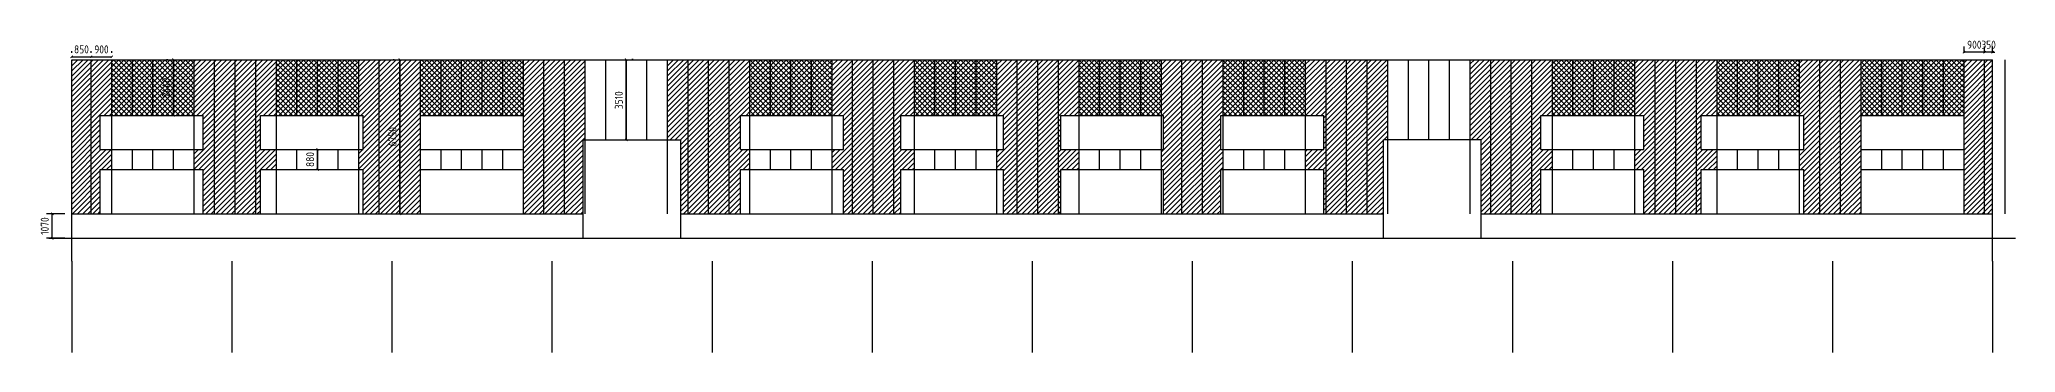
# Model space of a CAD drawing. Extents: x -196983 to 471790, y -783661 to 190401.
# Drawn here: x 385381 to 471790, y -42443 to -28740 of the extents above; entities that cross this region are included whole.
import ezdxf

# ---------------------------------------------------------------- set-up
doc = ezdxf.new("R2010")
doc.units = 0
doc.header["$LTSCALE"] = 1000
doc.header["$MEASUREMENT"] = 0
doc.layers.add('AXIS', color=3, linetype='Continuous')
doc.layers.add('DOTE', color=1, linetype='Continuous')
doc.styles.get("Standard").update_dxf_attribs({"font": 'gbenor.shx', "bigfont": 'gbcbig.shx'})
doc.dimstyles.get("Standard").update_dxf_attribs({"dimscale": 100, "dimtxt": 3.5, "dimasz": 1, "dimexe": 2.5, "dimexo": 3, "dimgap": 1.5, "dimtad": 1, "dimdec": 0, "dimzin": 0, "dimdsep": 46, "dimtxsty": 'Standard', "dimblk": 'ARCHTICK', "dimcen": 0.09, "dimadec": 0, "dimazin": 0, "dimtfac": 1, "dimtdec": 0, "dimtix": 1, "dimtmove": 2, "dimatfit": 3, "dimfxl": 1, "dimtolj": 1, "dimtzin": 0, "dimarcsym": 0})
pattern_1 = [(45, (0, 0), (-112.2532, 112.2532), [])]
pattern_2 = [(45, (0, 0), (-112.2532, 112.2532), []), (135, (0, 0), (-112.2532, -112.2532), [])]

# ---------------------------------------------------------------- blocks, each defined once
blk = doc.blocks.new('_ArchTick')
at = {"color": 0, "linetype": 'ByBlock', "const_width": 0.4}
blk.add_lwpolyline([(-0.5, -0.5), (0.5, 0.5)], dxfattribs=at)
blk = doc.blocks.new('*D1842')
at = {"color": 0, "lineweight": -2}
for p, q in [((390940, -29623), (390990, -29623)), ((391240, -29623), (391240, -32063)), ((390940, -32063), (390990, -32063))]:
    blk.add_line(p, q, dxfattribs=at)
at = {"layer": 'Defpoints', "color": 0}
for p in [(391240, -29623), (391240, -32063), (391240, -32063)]:
    blk.add_point(p, dxfattribs=at)
at = {"color": 0, "lineweight": -2, "xscale": 100, "yscale": 100, "zscale": 100}
for p, rotation in [((391240, -29623), 90), ((391240, -32063), 270)]:
    blk.add_blockref('_ArchTick', p, dxfattribs=dict(at, rotation=rotation))
at = {"color": 0, "insert": (390915, -30843), "char_height": 350, "attachment_point": 5, "rotation": 90}
blk.add_mtext('\\A1;2440', dxfattribs=at)
blk = doc.blocks.new('*D1843')
at = {"color": 0, "lineweight": -2}
for p, q in [((411040, -29623), (411040, -33133)), ((411340, -29623), (411290, -29623)), ((410740, -33133), (410790, -33133))]:
    blk.add_line(p, q, dxfattribs=at)
at = {"layer": 'Defpoints', "color": 0}
for p in [(411040, -29623), (411040, -33133), (411040, -33133)]:
    blk.add_point(p, dxfattribs=at)
at = {"color": 0, "lineweight": -2, "xscale": 100, "yscale": 100, "zscale": 100}
for p, rotation in [((411040, -29623), 90), ((411040, -33133), 270)]:
    blk.add_blockref('_ArchTick', p, dxfattribs=dict(at, rotation=rotation))
at = {"color": 0, "insert": (410715, -31398), "char_height": 350, "attachment_point": 5, "rotation": 90}
blk.add_mtext('\\A1;3510', dxfattribs=at)
blk = doc.blocks.new('*D1844')
at = {"color": 0, "lineweight": -2}
for p, q in [((400840, -29623), (400890, -29623)), ((401140, -29623), (401140, -36373)), ((400840, -36373), (400890, -36373))]:
    blk.add_line(p, q, dxfattribs=at)
at = {"layer": 'Defpoints', "color": 0}
for p in [(401140, -29623), (401140, -36373), (401140, -36373)]:
    blk.add_point(p, dxfattribs=at)
at = {"color": 0, "lineweight": -2, "xscale": 100, "yscale": 100, "zscale": 100}
for p, rotation in [((401140, -29623), 90), ((401140, -36373), 270)]:
    blk.add_blockref('_ArchTick', p, dxfattribs=dict(at, rotation=rotation))
at = {"color": 0, "insert": (400815, -32998), "char_height": 350, "attachment_point": 5, "rotation": 90}
blk.add_mtext('\\A1;6750', dxfattribs=at)
blk = doc.blocks.new('*D1845')
at = {"color": 0, "lineweight": -2}
for p, q in [((397240, -33553), (397290, -33553)), ((397540, -33553), (397540, -34433)), ((397240, -34433), (397290, -34433))]:
    blk.add_line(p, q, dxfattribs=at)
at = {"layer": 'Defpoints', "color": 0}
for p in [(397540, -33553), (397540, -34433), (397540, -34433)]:
    blk.add_point(p, dxfattribs=at)
at = {"color": 0, "lineweight": -2, "xscale": 100, "yscale": 100, "zscale": 100}
for p, rotation in [((397540, -33553), 90), ((397540, -34433), 270)]:
    blk.add_blockref('_ArchTick', p, dxfattribs=dict(at, rotation=rotation))
at = {"color": 0, "insert": (397215, -33993), "char_height": 350, "attachment_point": 5, "rotation": 90}
blk.add_mtext('\\A1;880', dxfattribs=at)
blk = doc.blocks.new('*D1856')
at = {"color": 0, "lineweight": -2}
for p, q in [((386790, -29323), (386790, -29248)), ((387640, -29323), (387640, -29248)), ((386790, -29498), (387640, -29498))]:
    blk.add_line(p, q, dxfattribs=at)
at = {"layer": 'Defpoints', "color": 0}
for p in [(386790, -29623), (387640, -29498), (387640, -29623)]:
    blk.add_point(p, dxfattribs=at)
at = {"color": 0, "lineweight": -2, "xscale": 100, "yscale": 100, "zscale": 100, "rotation": 180}
blk.add_blockref('_ArchTick', (386790, -29498), dxfattribs=at)
at = {"color": 0, "lineweight": -2, "xscale": 100, "yscale": 100, "zscale": 100}
blk.add_blockref('_ArchTick', (387640, -29498), dxfattribs=at)
at = {"color": 0, "insert": (387215, -29173), "char_height": 350, "attachment_point": 5}
blk.add_mtext('\\A1;850', dxfattribs=at)
blk = doc.blocks.new('*D1857')
at = {"color": 0, "lineweight": -2}
for p, q in [((469540, -29323), (469540, -29044)), ((470440, -29294), (469540, -29294)), ((470440, -29323), (470440, -29044))]:
    blk.add_line(p, q, dxfattribs=at)
at = {"layer": 'Defpoints', "color": 0}
for p in [(469540, -29294), (469540, -29623), (470440, -29623)]:
    blk.add_point(p, dxfattribs=at)
at = {"color": 0, "lineweight": -2, "xscale": 100, "yscale": 100, "zscale": 100, "rotation": 180}
blk.add_blockref('_ArchTick', (469540, -29294), dxfattribs=at)
at = {"color": 0, "lineweight": -2, "xscale": 100, "yscale": 100, "zscale": 100}
blk.add_blockref('_ArchTick', (470440, -29294), dxfattribs=at)
at = {"color": 0, "insert": (469990, -28969), "char_height": 350, "attachment_point": 5}
blk.add_mtext('\\A1;900', dxfattribs=at)
blk = doc.blocks.new('*D1858')
at = {"color": 0, "lineweight": -2}
for p, q in [((470440, -29294), (470340, -29294)), ((470440, -29323), (470440, -29044)), ((470790, -29294), (470440, -29294)), ((470790, -29323), (470790, -29044)), ((470790, -29294), (470890, -29294))]:
    blk.add_line(p, q, dxfattribs=at)
at = {"layer": 'Defpoints', "color": 0}
for p in [(470440, -29294), (470440, -29623), (470790, -29623)]:
    blk.add_point(p, dxfattribs=at)
at = {"color": 0, "lineweight": -2, "xscale": 100, "yscale": 100, "zscale": 100}
blk.add_blockref('_ArchTick', (470440, -29294), dxfattribs=at)
at = {"color": 0, "lineweight": -2, "xscale": 100, "yscale": 100, "zscale": 100, "rotation": 180}
blk.add_blockref('_ArchTick', (470790, -29294), dxfattribs=at)
at = {"color": 0, "insert": (470615, -28969), "char_height": 350, "attachment_point": 5}
blk.add_mtext('\\A1;350', dxfattribs=at)
blk = doc.blocks.new('*D1859')
at = {"color": 0, "lineweight": -2}
for p, q in [((387640, -29323), (387640, -29248)), ((388540, -29323), (388540, -29248)), ((387640, -29498), (388540, -29498))]:
    blk.add_line(p, q, dxfattribs=at)
at = {"layer": 'Defpoints', "color": 0}
for p in [(387640, -29623), (388540, -29498), (388540, -29623)]:
    blk.add_point(p, dxfattribs=at)
at = {"color": 0, "lineweight": -2, "xscale": 100, "yscale": 100, "zscale": 100, "rotation": 180}
blk.add_blockref('_ArchTick', (387640, -29498), dxfattribs=at)
at = {"color": 0, "lineweight": -2, "xscale": 100, "yscale": 100, "zscale": 100}
blk.add_blockref('_ArchTick', (388540, -29498), dxfattribs=at)
at = {"color": 0, "insert": (388090, -29173), "char_height": 350, "attachment_point": 5}
blk.add_mtext('\\A1;900', dxfattribs=at)
blk = doc.blocks.new('*D1869')
at = {"color": 0, "lineweight": -2}
for p, q in [((386490, -36373), (385686, -36373)), ((385936, -37443), (385936, -36373)), ((386490, -37443), (385686, -37443))]:
    blk.add_line(p, q, dxfattribs=at)
at = {"layer": 'Defpoints', "color": 0}
for p in [(385936, -36373), (386790, -36373), (386790, -37443)]:
    blk.add_point(p, dxfattribs=at)
at = {"color": 0, "lineweight": -2, "xscale": 100, "yscale": 100, "zscale": 100}
for p, rotation in [((385936, -36373), 90), ((385936, -37443), 270)]:
    blk.add_blockref('_ArchTick', p, dxfattribs=dict(at, rotation=rotation))
at = {"color": 0, "insert": (385611, -36908), "char_height": 350, "attachment_point": 5, "rotation": 90}
blk.add_mtext('\\A1;1070', dxfattribs=at)

msp = doc.modelspace()

# ---------------------------------------------------------------- hatches: boundary and pattern name
h = msp.add_hatch()
h.set_pattern_fill('ANSI31', color=3, scale=100, style=0)
h.set_pattern_definition(pattern_1)
h.paths.add_polyline_path([(387640.1, -29623.5), (386790.1, -29623.5), (386790.1, -36373.5), (387640.1, -36373.5)])
h.paths.add_polyline_path([(388540.1, -29623.5), (387640.1, -29623.5), (387640.1, -36373.5), (388040.1, -36373.5), (388040.1, -34433.5), (388540.1, -34433.5), (388540.1, -33553.5), (388040.1, -33553.5), (388040.1, -32063.5), (388540.1, -32063.5)])
h = msp.add_hatch()
h.set_pattern_fill('ANSI37', color=1, scale=100, style=0)
h.set_pattern_definition(pattern_2)
h.paths.add_polyline_path([(389440.1, -29623.5), (388540.1, -29623.5), (388540.1, -32063.5), (389440.1, -32063.5)])
h.paths.add_polyline_path([(390340.1, -29623.5), (389440.1, -29623.5), (389440.1, -32063.5), (390340.1, -32063.5)])
h.paths.add_polyline_path([(391240.1, -29623.5), (390340.1, -29623.5), (390340.1, -32063.5), (391240.1, -32063.5)])
h.paths.add_polyline_path([(392140.1, -29623.5), (391240.1, -29623.5), (391240.1, -32063.5), (392140.1, -32063.5)])
h.paths.add_polyline_path([(390652.6, -31328.5), (390652.6, -30358.4), (391177.6, -30358.4), (391177.6, -31328.5)], flags=24)
h = msp.add_hatch()
h.set_pattern_fill('ANSI31', color=3, scale=100, style=0)
h.set_pattern_definition(pattern_1)
h.paths.add_polyline_path([(393040.1, -29623.5), (392140.1, -29623.5), (392140.1, -32063.5), (392540.1, -32063.5), (392540.1, -33553.5), (392140.1, -33553.5), (392140.1, -34433.5), (392540.1, -34433.5), (392540.1, -36373.5), (393040.1, -36373.5)])
h.paths.add_polyline_path([(393940.1, -29623.5), (393040.1, -29623.5), (393040.1, -36373.5), (393940.1, -36373.5)])
h.paths.add_polyline_path([(394840.1, -29623.5), (393940.1, -29623.5), (393940.1, -36373.5), (394840.1, -36373.5)])
h.paths.add_polyline_path([(395740.1, -29623.5), (394840.1, -29623.5), (394840.1, -36373.5), (395040.1, -36373.5), (395040.1, -34433.5), (395740.1, -34433.5), (395740.1, -33553.5), (395040.1, -33553.5), (395040.1, -32063.5), (395740.1, -32063.5)])
h = msp.add_hatch()
h.set_pattern_fill('ANSI37', color=1, scale=100, style=0)
h.set_pattern_definition(pattern_2)
h.paths.add_polyline_path([(396640.1, -29623.5), (395740.1, -29623.5), (395740.1, -32063.5), (396640.1, -32063.5)])
h.paths.add_polyline_path([(397540.1, -29623.5), (396640.1, -29623.5), (396640.1, -32063.5), (397540.1, -32063.5)])
h.paths.add_polyline_path([(398440.1, -29623.5), (397540.1, -29623.5), (397540.1, -32063.5), (398440.1, -32063.5)])
h.paths.add_polyline_path([(399340.1, -29623.5), (398440.1, -29623.5), (398440.1, -32063.5), (399340.1, -32063.5)])
h = msp.add_hatch()
h.set_pattern_fill('ANSI31', color=3, scale=100, style=0)
h.set_pattern_definition(pattern_1)
h.paths.add_polyline_path([(400240.1, -29623.5), (399340.1, -29623.5), (399340.1, -32063.5), (399540.1, -32063.5), (399540.1, -33553.5), (399340.1, -33553.5), (399340.1, -34433.5), (399540.1, -34433.5), (399540.1, -36373.5), (400240.1, -36373.5)])
h.paths.add_polyline_path([(401140.1, -29623.5), (400240.1, -29623.5), (400240.1, -36373.5), (401140.1, -36373.5)])
h.paths.add_polyline_path([(402040.1, -29623.5), (401140.1, -29623.5), (401140.1, -36373.5), (402040.1, -36373.5)])
h.paths.add_polyline_path([(400552.6, -33459.4), (400552.6, -32537.5), (401077.6, -32537.5), (401077.6, -33459.4)], flags=24)
h = msp.add_hatch()
h.set_pattern_fill('ANSI37', color=1, scale=100, style=0)
h.set_pattern_definition(pattern_2)
h.paths.add_polyline_path([(402940.1, -29623.5), (402040.1, -29623.5), (402040.1, -32063.5), (402940.1, -32063.5)])
h.paths.add_polyline_path([(403840.1, -29623.5), (402940.1, -29623.5), (402940.1, -32063.5), (403840.1, -32063.5)])
h.paths.add_polyline_path([(404740.1, -29623.5), (403840.1, -29623.5), (403840.1, -32063.5), (404740.1, -32063.5)])
h.paths.add_polyline_path([(405640.1, -29623.5), (404740.1, -29623.5), (404740.1, -32063.5), (405640.1, -32063.5)])
h.paths.add_polyline_path([(406540.1, -29623.5), (405640.1, -29623.5), (405640.1, -32063.5), (406540.1, -32063.5)])
h = msp.add_hatch()
h.set_pattern_fill('ANSI31', color=3, scale=100, style=0)
h.set_pattern_definition(pattern_1)
h.paths.add_polyline_path([(407440.1, -29623.5), (406540.1, -29623.5), (406540.1, -36373.5), (407440.1, -36373.5)])
h.paths.add_polyline_path([(408340.1, -29623.5), (407440.1, -29623.5), (407440.1, -36373.5), (408340.1, -36373.5)])
h.paths.add_polyline_path([(409240.1, -29623.5), (408340.1, -29623.5), (408340.1, -36373.5), (409150.1, -36373.5), (409150.1, -33133.5), (409240.1, -33133.5)])
h = msp.add_hatch()
h.set_pattern_fill('ANSI31', color=3, scale=100, style=0)
h.set_pattern_definition(pattern_1)
h.paths.add_polyline_path([(413740.1, -29623.5), (412840.1, -29623.5), (412840.1, -33133.5), (413430.1, -33133.5), (413430.1, -36373.5), (413740.1, -36373.5)])
h.paths.add_polyline_path([(414640.1, -29623.5), (413740.1, -29623.5), (413740.1, -36373.5), (414640.1, -36373.5)])
h.paths.add_polyline_path([(415540.1, -29623.5), (414640.1, -29623.5), (414640.1, -36373.5), (415540.1, -36373.5)])
h.paths.add_polyline_path([(416440.1, -29623.5), (415540.1, -29623.5), (415540.1, -36373.5), (416040.1, -36373.5), (416040.1, -34433.5), (416440.1, -34433.5), (416440.1, -33553.5), (416040.1, -33553.5), (416040.1, -32063.5), (416440.1, -32063.5)])
h = msp.add_hatch()
h.set_pattern_fill('ANSI37', color=1, scale=100, style=0)
h.set_pattern_definition(pattern_2)
h.paths.add_polyline_path([(417340.1, -29623.5), (416440.1, -29623.5), (416440.1, -32063.5), (417340.1, -32063.5)])
h.paths.add_polyline_path([(418240.1, -29623.5), (417340.1, -29623.5), (417340.1, -32063.5), (418240.1, -32063.5)])
h.paths.add_polyline_path([(419140.1, -29623.5), (418240.1, -29623.5), (418240.1, -32063.5), (419140.1, -32063.5)])
h.paths.add_polyline_path([(420040.1, -29623.5), (419140.1, -29623.5), (419140.1, -32063.5), (420040.1, -32063.5)])
h = msp.add_hatch()
h.set_pattern_fill('ANSI31', color=3, scale=100, style=0)
h.set_pattern_definition(pattern_1)
h.paths.add_polyline_path([(420940.1, -29623.5), (420040.1, -29623.5), (420040.1, -32063.5), (420540.1, -32063.5), (420540.1, -33553.5), (420040.1, -33553.5), (420040.1, -34433.5), (420540.1, -34433.5), (420540.1, -36373.5), (420940.1, -36373.5)])
h.paths.add_polyline_path([(421840.1, -29623.5), (420940.1, -29623.5), (420940.1, -36373.5), (421840.1, -36373.5)])
h.paths.add_polyline_path([(422740.1, -29623.5), (421840.1, -29623.5), (421840.1, -36373.5), (422740.1, -36373.5)])
h.paths.add_polyline_path([(423640.1, -29623.5), (422740.1, -29623.5), (422740.1, -36373.5), (423040.1, -36373.5), (423040.1, -34433.5), (423640.1, -34433.5), (423640.1, -33553.5), (423040.1, -33553.5), (423040.1, -32063.5), (423640.1, -32063.5)])
h = msp.add_hatch()
h.set_pattern_fill('ANSI37', color=1, scale=100, style=0)
h.set_pattern_definition(pattern_2)
h.paths.add_polyline_path([(424540.1, -29623.5), (423640.1, -29623.5), (423640.1, -32063.5), (424540.1, -32063.5)])
h.paths.add_polyline_path([(425440.1, -29623.5), (424540.1, -29623.5), (424540.1, -32063.5), (425440.1, -32063.5)])
h.paths.add_polyline_path([(426340.1, -29623.5), (425440.1, -29623.5), (425440.1, -32063.5), (426340.1, -32063.5)])
h.paths.add_polyline_path([(427240.1, -29623.5), (426340.1, -29623.5), (426340.1, -32063.5), (427240.1, -32063.5)])
h = msp.add_hatch()
h.set_pattern_fill('ANSI31', color=3, scale=100, style=0)
h.set_pattern_definition(pattern_1)
h.paths.add_polyline_path([(428140.1, -29623.5), (427240.1, -29623.5), (427240.1, -32063.5), (427540.1, -32063.5), (427540.1, -33553.5), (427240.1, -33553.5), (427240.1, -34433.5), (427540.1, -34433.5), (427540.1, -36373.5), (428140.1, -36373.5)])
h.paths.add_polyline_path([(429040.1, -29623.5), (428140.1, -29623.5), (428140.1, -36373.5), (429040.1, -36373.5)])
h.paths.add_polyline_path([(429940.1, -29623.5), (429040.1, -29623.5), (429040.1, -36373.5), (429940.1, -36373.5)])
h.paths.add_polyline_path([(430840.1, -29623.5), (429940.1, -29623.5), (429940.1, -36373.5), (430040.1, -36373.5), (430040.1, -34433.5), (430840.1, -34433.5), (430840.1, -33553.5), (430040.1, -33553.5), (430040.1, -32063.5), (430840.1, -32063.5)])
h = msp.add_hatch()
h.set_pattern_fill('ANSI37', color=1, scale=100, style=0)
h.set_pattern_definition(pattern_2)
h.paths.add_polyline_path([(431740.1, -29623.5), (430840.1, -29623.5), (430840.1, -32063.5), (431740.1, -32063.5)])
h.paths.add_polyline_path([(432640.1, -29623.5), (431740.1, -29623.5), (431740.1, -32063.5), (432640.1, -32063.5)])
h.paths.add_polyline_path([(433540.1, -29623.5), (432640.1, -29623.5), (432640.1, -32063.5), (433540.1, -32063.5)])
h.paths.add_polyline_path([(434440.1, -29623.5), (433540.1, -29623.5), (433540.1, -32063.5), (434440.1, -32063.5)])
h = msp.add_hatch()
h.set_pattern_fill('ANSI31', color=3, scale=100, style=0)
h.set_pattern_definition(pattern_1)
h.paths.add_polyline_path([(435340.1, -29623.5), (434440.1, -29623.5), (434440.1, -32063.5), (434540.1, -32063.5), (434540.1, -33553.5), (434440.1, -33553.5), (434440.1, -34433.5), (434540.1, -34433.5), (434540.1, -36373.5), (435340.1, -36373.5)])
h.paths.add_polyline_path([(436240.1, -29623.5), (435340.1, -29623.5), (435340.1, -36373.5), (436240.1, -36373.5)])
h.paths.add_polyline_path([(437140.1, -29623.5), (436240.1, -29623.5), (436240.1, -36373.5), (437040.1, -36373.5), (437040.1, -34433.5), (437140.1, -34433.5), (437140.1, -33553.5), (437040.1, -33553.5), (437040.1, -32063.5), (437140.1, -32063.5)])
h = msp.add_hatch()
h.set_pattern_fill('ANSI37', color=1, scale=100, style=0)
h.set_pattern_definition(pattern_2)
h.paths.add_polyline_path([(438040.1, -29623.5), (437140.1, -29623.5), (437140.1, -32063.5), (438040.1, -32063.5)])
h.paths.add_polyline_path([(438940.1, -29623.5), (438040.1, -29623.5), (438040.1, -32063.5), (438940.1, -32063.5)])
h.paths.add_polyline_path([(439840.1, -29623.5), (438940.1, -29623.5), (438940.1, -32063.5), (439840.1, -32063.5)])
h.paths.add_polyline_path([(440740.1, -29623.5), (439840.1, -29623.5), (439840.1, -32063.5), (440740.1, -32063.5)])
h = msp.add_hatch()
h.set_pattern_fill('ANSI31', color=3, scale=100, style=0)
h.set_pattern_definition(pattern_1)
h.paths.add_polyline_path([(441640.1, -29623.5), (440740.1, -29623.5), (440740.1, -32063.5), (441540.1, -32063.5), (441540.1, -33553.5), (440740.1, -33553.5), (440740.1, -34433.5), (441540.1, -34433.5), (441540.1, -36373.5), (441640.1, -36373.5)])
h.paths.add_polyline_path([(442540.1, -29623.5), (441640.1, -29623.5), (441640.1, -36373.5), (442540.1, -36373.5)])
h.paths.add_polyline_path([(443440.1, -29623.5), (442540.1, -29623.5), (442540.1, -36373.5), (443440.1, -36373.5)])
h.paths.add_polyline_path([(444340.1, -29623.5), (443440.1, -29623.5), (443440.1, -36373.5), (444150.1, -36373.5), (444150.1, -33133.5), (444340.1, -33133.5)])
h = msp.add_hatch()
h.set_pattern_fill('ANSI31', color=3, scale=100, style=0)
h.set_pattern_definition(pattern_1)
h.paths.add_polyline_path([(448840.1, -29623.5), (447940.1, -29623.5), (447940.1, -33133.5), (448430.1, -33133.5), (448430.1, -36373.5), (448840.1, -36373.5)])
h.paths.add_polyline_path([(449740.1, -29623.5), (448840.1, -29623.5), (448840.1, -36373.5), (449740.1, -36373.5)])
h.paths.add_polyline_path([(450640.1, -29623.5), (449740.1, -29623.5), (449740.1, -36373.5), (450640.1, -36373.5)])
h.paths.add_polyline_path([(451540.1, -29623.5), (450640.1, -29623.5), (450640.1, -36373.5), (451040.1, -36373.5), (451040.1, -34433.5), (451540.1, -34433.5), (451540.1, -33553.5), (451040.1, -33553.5), (451040.1, -32063.5), (451540.1, -32063.5)])
h = msp.add_hatch()
h.set_pattern_fill('ANSI37', color=1, scale=100, style=0)
h.set_pattern_definition(pattern_2)
h.paths.add_polyline_path([(452440.1, -29623.5), (451540.1, -29623.5), (451540.1, -32063.5), (452440.1, -32063.5)])
h.paths.add_polyline_path([(453340.1, -29623.5), (452440.1, -29623.5), (452440.1, -32063.5), (453340.1, -32063.5)])
h.paths.add_polyline_path([(454240.1, -29623.5), (453340.1, -29623.5), (453340.1, -32063.5), (454240.1, -32063.5)])
h.paths.add_polyline_path([(455140.1, -29623.5), (454240.1, -29623.5), (454240.1, -32063.5), (455140.1, -32063.5)])
h = msp.add_hatch()
h.set_pattern_fill('ANSI31', color=3, scale=100, style=0)
h.set_pattern_definition(pattern_1)
h.paths.add_polyline_path([(456040.1, -29623.5), (455140.1, -29623.5), (455140.1, -32063.5), (455540.1, -32063.5), (455540.1, -33553.5), (455140.1, -33553.5), (455140.1, -34433.5), (455540.1, -34433.5), (455540.1, -36373.5), (456040.1, -36373.5)])
h.paths.add_polyline_path([(456940.1, -29623.5), (456040.1, -29623.5), (456040.1, -36373.5), (456940.1, -36373.5)])
h.paths.add_polyline_path([(457840.1, -29623.5), (456940.1, -29623.5), (456940.1, -36373.5), (457840.1, -36373.5)])
h.paths.add_polyline_path([(458740.1, -29623.5), (457840.1, -29623.5), (457840.1, -36373.5), (458040.1, -36373.5), (458040.1, -34433.5), (458740.1, -34433.5), (458740.1, -33553.5), (458040.1, -33553.5), (458040.1, -32063.5), (458740.1, -32063.5)])
h = msp.add_hatch()
h.set_pattern_fill('ANSI37', color=1, scale=100, style=0)
h.set_pattern_definition(pattern_2)
h.paths.add_polyline_path([(459640.1, -29623.5), (458740.1, -29623.5), (458740.1, -32063.5), (459640.1, -32063.5)])
h.paths.add_polyline_path([(460540.1, -29623.5), (459640.1, -29623.5), (459640.1, -32063.5), (460540.1, -32063.5)])
h.paths.add_polyline_path([(461440.1, -29623.5), (460540.1, -29623.5), (460540.1, -32063.5), (461440.1, -32063.5)])
h.paths.add_polyline_path([(462340.1, -29623.5), (461440.1, -29623.5), (461440.1, -32063.5), (462340.1, -32063.5)])
h = msp.add_hatch()
h.set_pattern_fill('ANSI31', color=3, scale=100, style=0)
h.set_pattern_definition(pattern_1)
h.paths.add_polyline_path([(463240.1, -29623.5), (462340.1, -29623.5), (462340.1, -32063.5), (462540.1, -32063.5), (462540.1, -33553.5), (462340.1, -33553.5), (462340.1, -34433.5), (462540.1, -34433.5), (462540.1, -36373.5), (463240.1, -36373.5)])
h.paths.add_polyline_path([(464140.1, -29623.5), (463240.1, -29623.5), (463240.1, -36373.5), (464140.1, -36373.5)])
h.paths.add_polyline_path([(465040.1, -29623.5), (464140.1, -29623.5), (464140.1, -36373.5), (465040.1, -36373.5)])
h = msp.add_hatch()
h.set_pattern_fill('ANSI37', color=1, scale=100, style=0)
h.set_pattern_definition(pattern_2)
h.paths.add_polyline_path([(465940.1, -29623.5), (465040.1, -29623.5), (465040.1, -32063.5), (465940.1, -32063.5)])
h.paths.add_polyline_path([(466840.1, -29623.5), (465940.1, -29623.5), (465940.1, -32063.5), (466840.1, -32063.5)])
h.paths.add_polyline_path([(467740.1, -29623.5), (466840.1, -29623.5), (466840.1, -32063.5), (467740.1, -32063.5)])
h.paths.add_polyline_path([(468640.1, -29623.5), (467740.1, -29623.5), (467740.1, -32063.5), (468640.1, -32063.5)])
h.paths.add_polyline_path([(469540.1, -29623.5), (468640.1, -29623.5), (468640.1, -32063.5), (469540.1, -32063.5)])
h = msp.add_hatch()
h.set_pattern_fill('ANSI31', color=3, scale=100, style=0)
h.set_pattern_definition(pattern_1)
h.paths.add_polyline_path([(470440.1, -29623.5), (469540.1, -29623.5), (469540.1, -36373.5), (470440.1, -36373.5)])
h.paths.add_polyline_path([(470790.1, -29623.5), (470440.1, -29623.5), (470440.1, -36373.5), (470790.1, -36373.5)])

# ---------------------------------------------------------------- linework, layer by layer
at = {"layer": 'AXIS', "color": 0}
for p, q in [((386790.1, -38443.5), (386790.1, -29623.5)), ((386790.1, -29623.5), (470790.1, -29623.5)), ((387640.1, -36373.5), (387640.1, -29623.5)), ((388540.1, -36373.5), (388540.1, -29623.5)), ((389440.1, -32063.5), (389440.1, -29623.5)), ((390340.1, -32063.5), (390340.1, -29623.5)), ((391240.1, -32063.5), (391240.1, -29623.5)), ((392140.1, -36373.5), (392140.1, -29623.5)), ((393040.1, -36373.5), (393040.1, -29623.5)), ((393940.1, -36373.5), (393940.1, -29623.5)), ((394840.1, -36373.5), (394840.1, -29623.5)), ((395740.1, -36373.5), (395740.1, -29623.5)), ((396640.1, -32063.5), (396640.1, -29623.5)), ((397540.1, -32063.5), (397540.1, -29623.5)), ((398440.1, -32063.5), (398440.1, -29623.5)), ((399340.1, -36373.5), (399340.1, -29623.5)), ((400240.1, -36373.5), (400240.1, -29623.5)), ((401140.1, -36373.5), (401140.1, -29623.5)), ((402040.1, -36373.5), (402040.1, -29623.5)), ((402940.1, -32063.5), (402940.1, -29623.5)), ((403840.1, -32063.5), (403840.1, -29623.5)), ((404740.1, -32063.5), (404740.1, -29623.5)), ((405640.1, -32063.5), (405640.1, -29623.5)), ((406540.1, -36373.5), (406540.1, -29623.5)), ((407440.1, -36373.5), (407440.1, -29623.5)), ((408340.1, -36373.5), (408340.1, -29623.5)), ((409240.1, -36373.5), (409240.1, -29623.5)), ((410140.1, -33133.5), (410140.1, -29623.5)), ((411040.1, -33133.5), (411040.1, -29623.5)), ((411940.1, -33133.5), (411940.1, -29623.5)), ((412840.1, -36373.5), (412840.1, -29623.5)), ((413740.1, -36373.5), (413740.1, -29623.5)), ((414640.1, -36373.5), (414640.1, -29623.5)), ((415540.1, -36373.5), (415540.1, -29623.5)), ((416440.1, -36373.5), (416440.1, -29623.5)), ((417340.1, -32063.5), (417340.1, -29623.5)), ((418240.1, -32063.5), (418240.1, -29623.5)), ((419140.1, -32063.5), (419140.1, -29623.5)), ((420040.1, -36373.5), (420040.1, -29623.5)), ((420940.1, -36373.5), (420940.1, -29623.5)), ((421840.1, -36373.5), (421840.1, -29623.5)), ((422740.1, -36373.5), (422740.1, -29623.5)), ((423640.1, -36373.5), (423640.1, -29623.5)), ((424540.1, -32063.5), (424540.1, -29623.5)), ((425440.1, -32063.5), (425440.1, -29623.5)), ((426340.1, -32063.5), (426340.1, -29623.5)), ((427240.1, -36373.5), (427240.1, -29623.5)), ((428140.1, -36373.5), (428140.1, -29623.5)), ((429040.1, -36373.5), (429040.1, -29623.5)), ((429940.1, -36373.5), (429940.1, -29623.5)), ((430840.1, -36373.5), (430840.1, -29623.5)), ((431740.1, -32063.5), (431740.1, -29623.5)), ((432640.1, -32063.5), (432640.1, -29623.5)), ((433540.1, -32063.5), (433540.1, -29623.5)), ((434440.1, -36373.5), (434440.1, -29623.5)), ((435340.1, -36373.5), (435340.1, -29623.5)), ((436240.1, -36373.5), (436240.1, -29623.5)), ((437140.1, -36373.5), (437140.1, -29623.5)), ((438040.1, -32063.5), (438040.1, -29623.5)), ((438940.1, -32063.5), (438940.1, -29623.5)), ((439840.1, -32063.5), (439840.1, -29623.5)), ((440740.1, -36373.5), (440740.1, -29623.5)), ((441640.1, -36373.5), (441640.1, -29623.5)), ((442540.1, -36373.5), (442540.1, -29623.5)), ((443440.1, -36373.5), (443440.1, -29623.5)), ((444340.1, -36373.5), (444340.1, -29623.5)), ((445240.1, -33133.5), (445240.1, -29623.5)), ((446140.1, -33133.5), (446140.1, -29623.5)), ((447040.1, -33133.5), (447040.1, -29623.5)), ((447940.1, -36373.5), (447940.1, -29623.5)), ((448840.1, -36373.5), (448840.1, -29623.5)), ((449740.1, -36373.5), (449740.1, -29623.5)), ((450640.1, -36373.5), (450640.1, -29623.5)), ((451540.1, -36373.5), (451540.1, -29623.5)), ((452440.1, -32063.5), (452440.1, -29623.5)), ((453340.1, -32063.5), (453340.1, -29623.5)), ((454240.1, -32063.5), (454240.1, -29623.5)), ((455140.1, -36373.5), (455140.1, -29623.5)), ((456040.1, -36373.5), (456040.1, -29623.5)), ((456940.1, -36373.5), (456940.1, -29623.5)), ((457840.1, -36373.5), (457840.1, -29623.5)), ((458740.1, -36373.5), (458740.1, -29623.5)), ((459640.1, -32063.5), (459640.1, -29623.5)), ((460540.1, -32063.5), (460540.1, -29623.5)), ((461440.1, -32063.5), (461440.1, -29623.5)), ((462340.1, -36373.5), (462340.1, -29623.5)), ((463240.1, -36373.5), (463240.1, -29623.5)), ((464140.1, -36373.5), (464140.1, -29623.5)), ((465040.1, -36373.5), (465040.1, -29623.5)), ((465940.1, -32063.5), (465940.1, -29623.5)), ((466840.1, -32063.5), (466840.1, -29623.5)), ((467740.1, -32063.5), (467740.1, -29623.5)), ((468640.1, -32063.5), (468640.1, -29623.5)), ((469540.1, -36373.5), (469540.1, -29623.5)), ((470440.1, -36373.5), (470440.1, -29623.5)), ((470790.1, -38443.5), (470790.1, -29623.5)), ((471340.1, -36373.5), (471340.1, -29623.5)), ((388040.1, -32063.5), (392540.1, -32063.5)), ((388040.1, -33553.5), (388040.1, -32063.5)), ((392540.1, -33553.5), (392540.1, -32063.5)), ((395040.1, -33553.5), (395040.1, -32063.5)), ((395040.1, -32063.5), (399540.1, -32063.5)), ((399540.1, -33553.5), (399540.1, -32063.5)), ((402040.1, -33553.5), (402040.1, -32063.5)), ((402040.1, -32063.5), (406540.1, -32063.5)), ((406540.1, -33553.5), (406540.1, -32063.5)), ((416040.1, -33553.5), (416040.1, -32063.5)), ((416040.1, -32063.5), (420540.1, -32063.5)), ((420540.1, -33553.5), (420540.1, -32063.5)), ((423040.1, -33553.5), (423040.1, -32063.5)), ((423040.1, -32063.5), (427540.1, -32063.5)), ((427540.1, -33553.5), (427540.1, -32063.5)), ((430040.1, -33553.5), (430040.1, -32063.5)), ((430040.1, -32063.5), (434540.1, -32063.5)), ((434540.1, -33553.5), (434540.1, -32063.5)), ((437040.1, -33553.5), (437040.1, -32063.5)), ((437040.1, -32063.5), (441540.1, -32063.5)), ((441540.1, -33553.5), (441540.1, -32063.5)), ((451040.1, -33553.5), (451040.1, -32063.5)), ((451040.1, -32063.5), (455540.1, -32063.5)), ((455540.1, -33553.5), (455540.1, -32063.5)), ((458040.1, -33553.5), (458040.1, -32063.5)), ((458040.1, -32063.5), (462540.1, -32063.5)), ((462540.1, -33553.5), (462540.1, -32063.5)), ((465040.1, -33553.5), (465040.1, -32063.5)), ((465040.1, -32063.5), (469540.1, -32063.5)), ((469540.1, -33553.5), (469540.1, -32063.5)), ((388040.1, -33553.5), (392540.1, -33553.5)), ((389440.1, -34433.5), (389440.1, -33553.5)), ((390340.1, -34433.5), (390340.1, -33553.5)), ((391240.1, -34433.5), (391240.1, -33553.5)), ((395040.1, -33553.5), (399540.1, -33553.5)), ((396640.1, -34433.5), (396640.1, -33553.5)), ((397540.1, -34433.5), (397540.1, -33553.5)), ((398440.1, -34433.5), (398440.1, -33553.5)), ((402040.1, -33553.5), (406540.1, -33553.5)), ((402940.1, -34433.5), (402940.1, -33553.5)), ((403840.1, -34433.5), (403840.1, -33553.5)), ((404740.1, -34433.5), (404740.1, -33553.5)), ((405640.1, -34433.5), (405640.1, -33553.5)), ((409150.1, -33133.5), (413430.1, -33133.5)), ((409150.1, -37443.5), (409150.1, -33133.5)), ((413430.1, -37443.5), (413430.1, -33133.5)), ((416040.1, -33553.5), (420540.1, -33553.5)), ((417340.1, -34433.5), (417340.1, -33553.5)), ((418240.1, -34433.5), (418240.1, -33553.5)), ((419140.1, -34433.5), (419140.1, -33553.5)), ((423040.1, -33553.5), (427540.1, -33553.5)), ((424540.1, -34433.5), (424540.1, -33553.5)), ((425440.1, -34433.5), (425440.1, -33553.5)), ((426340.1, -34433.5), (426340.1, -33553.5)), ((430040.1, -33553.5), (434540.1, -33553.5)), ((431740.1, -34433.5), (431740.1, -33553.5)), ((432640.1, -34433.5), (432640.1, -33553.5)), ((433540.1, -34433.5), (433540.1, -33553.5)), ((437040.1, -33553.5), (441540.1, -33553.5)), ((438040.1, -34433.5), (438040.1, -33553.5)), ((438940.1, -34433.5), (438940.1, -33553.5)), ((439840.1, -34433.5), (439840.1, -33553.5)), ((448430.1, -33133.5), (444150.1, -33133.5)), ((444150.1, -37443.5), (444150.1, -33133.5)), ((448430.1, -37443.5), (448430.1, -33133.5)), ((451040.1, -33553.5), (455540.1, -33553.5)), ((452440.1, -34433.5), (452440.1, -33553.5)), ((453340.1, -34433.5), (453340.1, -33553.5)), ((454240.1, -34433.5), (454240.1, -33553.5)), ((458040.1, -33553.5), (462540.1, -33553.5)), ((459640.1, -34433.5), (459640.1, -33553.5)), ((460540.1, -34433.5), (460540.1, -33553.5)), ((461440.1, -34433.5), (461440.1, -33553.5)), ((465040.1, -33553.5), (469540.1, -33553.5)), ((465940.1, -34433.5), (465940.1, -33553.5)), ((466840.1, -34433.5), (466840.1, -33553.5)), ((467740.1, -34433.5), (467740.1, -33553.5)), ((468640.1, -34433.5), (468640.1, -33553.5)), ((388040.1, -34433.5), (392540.1, -34433.5)), ((388040.1, -36373.5), (388040.1, -34433.5)), ((392540.1, -36373.5), (392540.1, -34433.5)), ((395040.1, -36373.5), (395040.1, -34433.5)), ((395040.1, -34433.5), (399540.1, -34433.5)), ((399540.1, -36373.5), (399540.1, -34433.5)), ((402040.1, -36373.5), (402040.1, -34433.5)), ((402040.1, -34433.5), (406540.1, -34433.5)), ((406540.1, -36373.5), (406540.1, -34433.5)), ((416040.1, -34433.5), (420540.1, -34433.5)), ((416040.1, -36373.5), (416040.1, -34433.5)), ((420540.1, -36373.5), (420540.1, -34433.5)), ((423040.1, -36373.5), (423040.1, -34433.5)), ((423040.1, -34433.5), (427540.1, -34433.5)), ((427540.1, -36373.5), (427540.1, -34433.5)), ((430040.1, -36373.5), (430040.1, -34433.5)), ((430040.1, -34433.5), (434540.1, -34433.5)), ((434540.1, -36373.5), (434540.1, -34433.5)), ((437040.1, -36373.5), (437040.1, -34433.5)), ((437040.1, -34433.5), (441540.1, -34433.5)), ((441540.1, -36373.5), (441540.1, -34433.5)), ((451040.1, -34433.5), (455540.1, -34433.5)), ((451040.1, -36373.5), (451040.1, -34433.5)), ((455540.1, -36373.5), (455540.1, -34433.5)), ((458040.1, -36373.5), (458040.1, -34433.5)), ((458040.1, -34433.5), (462540.1, -34433.5)), ((462540.1, -36373.5), (462540.1, -34433.5)), ((465040.1, -36373.5), (465040.1, -34433.5)), ((465040.1, -34433.5), (469540.1, -34433.5)), ((469540.1, -36373.5), (469540.1, -34433.5)), ((386790.1, -36373.5), (409150.1, -36373.5)), ((413430.1, -36373.5), (444150.1, -36373.5)), ((448430.1, -36373.5), (470790.1, -36373.5))]:
    msp.add_line(p, q, dxfattribs=at)
at = {"layer": 'AXIS', "color": 3}
for p, q in [((386790.1, -38443.5), (386790.1, -42443.5)), ((393790.1, -38443.5), (393790.1, -42443.5)), ((400790.1, -38443.5), (400790.1, -42443.5)), ((407790.1, -38443.5), (407790.1, -42443.5)), ((414790.1, -38443.5), (414790.1, -42443.5)), ((421790.1, -38443.5), (421790.1, -42443.5)), ((428790.1, -38443.5), (428790.1, -42443.5)), ((435790.1, -38443.5), (435790.1, -42443.5)), ((442790.1, -38443.5), (442790.1, -42443.5)), ((449790.1, -38443.5), (449790.1, -42443.5)), ((456790.1, -38443.5), (456790.1, -42443.5)), ((463790.1, -38443.5), (463790.1, -42443.5)), ((470790.1, -38443.5), (470790.1, -42443.5))]:
    msp.add_line(p, q, dxfattribs=at)
at = {"layer": 'DOTE', "color": 3}
msp.add_line((385790.1, -37443.5), (471790.1, -37443.5), dxfattribs=at)

# ---------------------------------------------------------------- dimensions: what is measured, and where the dimension line sits
at = {"color": 1}
for base, p1, p2, picture, middle in [((387640.1, -29497.7), (386790.1, -29623.5), (387640.1, -29623.5), '*D1856', (387215.1, -29172.7)), ((388540.1, -29497.7), (387640.1, -29623.5), (388540.1, -29623.5), '*D1859', (388090.1, -29172.7)), ((469540.1, -29294.4), (470440.1, -29623.5), (469540.1, -29623.5), '*D1857', (469990.1, -28969.4)), ((470440.1, -29294.4), (470790.1, -29623.5), (470440.1, -29623.5), '*D1858', (470615.1, -28969.4))]:
    dim = msp.add_linear_dim(base=base, p1=p1, p2=p2, dimstyle='Standard', dxfattribs=at)
    dim.commit()
    dim.dimension.update_dxf_attribs({"geometry": picture, "text_midpoint": middle})
at = {"color": 3}
for base, p1, p2, picture, middle in [((391240.1, -32063.5), (391240.1, -29623.5), (391240.1, -32063.5), '*D1842', (390915.1, -30843.5)), ((401140.1, -36373.5), (401140.1, -29623.5), (401140.1, -36373.5), '*D1844', (400815.1, -32998.5)), ((397540.1, -34433.5), (397540.1, -33553.5), (397540.1, -34433.5), '*D1845', (397215.1, -33993.5))]:
    dim = msp.add_linear_dim(base=base, p1=p1, p2=p2, angle=90, dimstyle='Standard', dxfattribs=at)
    dim.commit()
    dim.dimension.update_dxf_attribs({"geometry": picture, "text_midpoint": middle})
dim = msp.add_linear_dim(base=(411040.1, -33133.5), p1=(411040.1, -29623.5), p2=(411040.1, -33133.5), angle=90, dimstyle='Standard', dxfattribs=at)
dim.commit()
dim.dimension.update_dxf_attribs({"geometry": '*D1843', "text_midpoint": (410715.1, -31398.5), "dimtype": 160})
at = {"color": 1}
dim = msp.add_linear_dim(base=(385935.8, -36373.5), p1=(386790.1, -37443.5), p2=(386790.1, -36373.5), angle=90, dimstyle='Standard', dxfattribs=at)
dim.commit()
dim.dimension.update_dxf_attribs({"geometry": '*D1869', "text_midpoint": (385610.8, -36908.5)})

doc.saveas('drawing.dxf')
